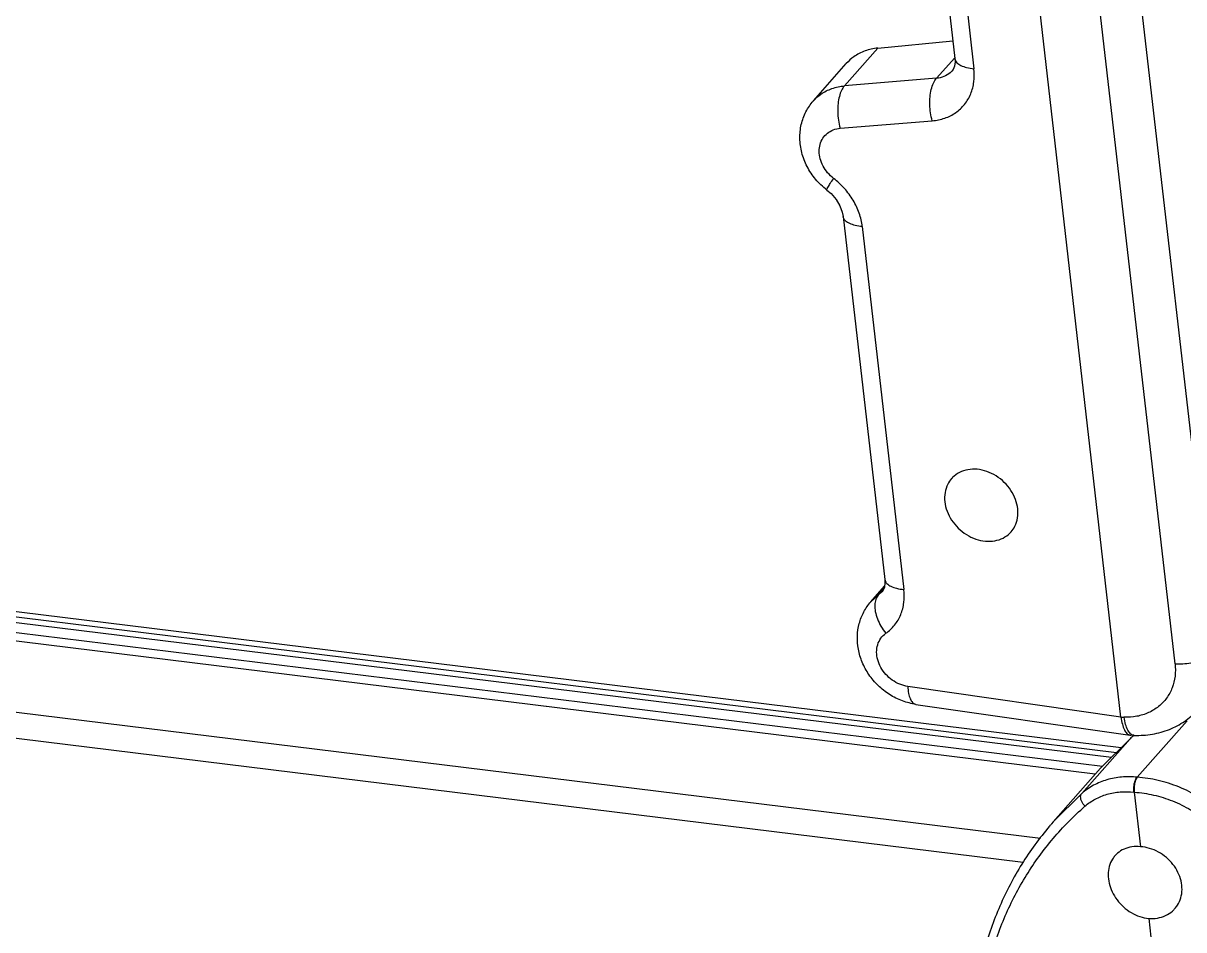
# Model space of a CAD drawing. Header units: millimetres. Extents: x -1995 to -555, y 489 to 1011.
# Drawn here: x -891.3 to -854.98, y 693.58 to 721.96 of the extents above; entities that cross this region are included whole.
import ezdxf

# ---------------------------------------------------------------- set-up
doc = ezdxf.new("R2010")
doc.units = ezdxf.units.MM

msp = doc.modelspace()

# ---------------------------------------------------------------- linework, layer by layer
at = {"color": 7, "linetype": 'Continuous'}
for p, q in [((-856.9470386614414, 700.2392574307027), (-860.9711670775414, 735.2966312735026)), ((-857.7995362121414, 735.4625173684027), (-853.9890721134416, 702.2665428341026)), ((-855.2560612223415, 701.9098365197027), (-859.0665862625415, 735.1063419632027)), ((-863.5503956261414, 733.0810749462026), (-862.1462722367414, 720.8486424508027)), ((-862.9531552701415, 732.7653674559027), (-861.5490165704414, 720.5328017340026)), ((-864.5576070880416, 721.1759346202026), (-862.2101312481416, 721.4049689406025)), ((-864.5576070880416, 721.1759346202026), (-865.5992564827416, 719.9946574956026)), ((-866.5731619367416, 719.5242555022027), (-865.5427494531414, 720.6927894656027)), ((-862.7188437265415, 720.2313727112027), (-862.1495276230414, 720.8770027026027)), ((-862.2375246457416, 720.4601711114027), (-862.2378646353416, 720.4597858506028)), ((-862.7188437265415, 720.2313727112027), (-865.5992564827416, 719.9946574956026)), ((-1021.869390914942, 719.5970489011025), (-856.9377090147414, 699.2890085353025)), ((-1021.430013134242, 719.3705166062026), (-857.0912138541414, 699.1354778859026)), ((-1021.277946145942, 719.1783439476027), (-857.2456240147415, 698.9810417631026)), ((-1021.140368417741, 718.8484295709026), (-857.5242449920415, 698.7023739390025)), ((-865.7341392397416, 718.6661556091027), (-862.8539086012415, 718.9028557609028)), ((-857.7505082292414, 698.4538273589027), (-1020.834524895642, 718.5343646779025)), ((-859.4613065559415, 696.4367592338027), (-1020.645373398341, 716.2833557036025)), ((-865.6413239789415, 715.9075784329026), (-864.3374168226414, 704.5482089711028)), ((-865.0440697954414, 715.5917504349028), (-863.7401674940415, 704.2324234686026)), ((-860.0101270423415, 695.6916326502027), (-1019.746118076142, 715.3599275248026)), ((-864.7739804640414, 703.8501881206026), (-864.3479611732414, 704.3333131005026)), ((-864.4291629669415, 704.1591782480026), (-864.7738750308415, 703.8503076760027)), ((-864.3783333534416, 704.2441702429027), (-864.5428390447414, 704.0576134121026)), ((-864.4286781423416, 704.1597274362026), (-864.4291629669415, 704.1591782480026)), ((-864.7739673251415, 703.8502030206026), (-864.7738750308415, 703.8503076760027)), ((-856.9468775549415, 700.2378539039026), (-863.6195790743416, 701.1987973212027)), ((-863.3659794043415, 700.6388205324025), (-856.6586372462416, 699.6733625070027)), ((-856.9470386614414, 700.2392574307027), (-856.8543155125415, 700.2334365934026)), ((-856.4369251854414, 698.3568320914027), (-854.8779925274414, 700.1247316332027)), ((-858.1729022624415, 697.8516581828027), (-856.6639875448416, 699.5628351371025)), ((-856.6637615355414, 699.5630020754026), (-857.5849208030415, 698.6416879261027)), ((-856.6585355638415, 699.6733478715026), (-856.6425735665416, 699.6719351171026)), ((-856.5350359429415, 699.6683415897027), (-856.6422505063415, 699.6719240039025)), ((-859.0645095361415, 696.9636909528027), (-857.5844753215415, 698.6421161217028)), ((-858.1729025920415, 697.8516578098025), (-859.0643923239415, 696.9638238767026)), ((-856.5339770190415, 697.8911895174027), (-856.5450701994414, 697.8923228190025)), ((-856.5339770190415, 697.8911895174027), (-856.3379197058416, 696.1831787843026)), ((-856.5239570721415, 697.8905171413027), (-856.5339768425415, 697.8911879791027)), ((-859.0643923239415, 696.9638238767026), (-859.1184057999415, 696.9020465295026)), ((-856.0799783116415, 693.9360467475027), (-854.3570509226415, 678.9262599481027))]:
    msp.add_line(p, q, dxfattribs=at)
for points in [[(-862.1462675660414, 720.8485075203026), (-862.1414230101416, 720.7428390249025), (-862.1603105767415, 720.6089599231026), (-862.2021696094414, 720.5087205558026), (-862.2379165624416, 720.4597315357026)], [(-866.1514908586414, 716.7343060818026), (-866.0217526979416, 716.6220899728027), (-865.8627946194415, 716.4391380539026), (-865.7433893322416, 716.2419906575027), (-865.6678909067414, 716.0437238011026), (-865.6413273797416, 715.9076046470026)], [(-864.3373995451416, 704.5480554873026), (-864.3325657469416, 704.4424854855025), (-864.3514599401415, 704.3085025674028), (-864.3933431128414, 704.2082383462026), (-864.4291548238416, 704.1591875656028)]]:
    msp.add_lwpolyline(points, dxfattribs=at)
for centre, radius, start, end in [((-855.2788638311415, 697.9940589291026), 2.092731289, 129.2375662705032, 131.434671540303), ((-855.2584997882416, 697.9691213150028), 2.1249272334, 126.9249307747035, 129.2375282671987)]:
    msp.add_arc(centre, radius, start, end, dxfattribs=at)
for points, start_tangent, end_tangent in [([(-864.5572983928414, 721.1759647384025), (-864.9575303132415, 721.0866784397027), (-865.3057697391414, 720.9055515102026), (-865.5430336608415, 720.6924628392027)], (-0.9952741304890382, -0.09710512437193457), (-0.6614677563758893, -0.7499736043855459)), ([(-862.1459623019414, 720.8485109424026), (-862.1408012334414, 720.8206092697027), (-862.0802662516414, 720.7210595887026), (-861.9566589677415, 720.6352012825026), (-861.7764882850415, 720.5707360943026), (-861.5490257023414, 720.5328812915026)], (0.1047854501951593, -0.9944948513830516), (0.9956882366557599, -0.09276279095275104)), ([(-862.8539086012415, 718.9028557609028), (-862.4608855835415, 718.9850274078027), (-862.1181556305414, 719.1596421862026), (-861.8433881363414, 719.4169856423026), (-861.6508296424415, 719.7434164147027), (-861.5507561804416, 720.1219547591028), (-861.5490165704414, 720.5328017340026)], (0.9966304078733325, 0.08202335095712276), (-0.1140471150146424, 0.9934753421987066)), ([(-862.2379149307415, 720.4598302105027), (-862.2948474562415, 720.4028394676026), (-862.4878243025414, 720.2842310351026), (-862.7188300636415, 720.2313744161025)], (-0.6614667646353447, -0.7499744790876884), (-0.9972474736431427, -0.07414496822016606)), ([(-866.5730989368415, 719.5242983616027), (-866.3365487761414, 719.7355317326027), (-865.9925474098416, 719.9112105833027), (-865.5992564870414, 719.9946574908028)], (0.6617547525320582, 0.7497203795424229), (0.9963194541459414, 0.08571782364440701)), ([(-865.5992564465414, 719.9946575473026), (-865.6923558958415, 719.8528063761026), (-865.7596071906414, 719.6670826714027), (-865.8007204553414, 719.4412234584025), (-865.8115030671415, 719.1865814887027), (-865.7893730001415, 718.9224901726026), (-865.7342682642416, 718.6661450058026)], (-0.6747588231799667, -0.7380382988306139), (0.2775521776184913, -0.9607105644777898)), ([(-862.8538424791416, 718.9028611947027), (-862.9074751852415, 719.1493694752027), (-862.9304382565415, 719.3994384896026), (-862.9231898683415, 719.6494512847026), (-862.8842560435414, 719.8840136880027), (-862.8150679654414, 720.0829720932026), (-862.7188306614414, 720.2313737362025)], (-0.2775521776068899, 0.9607105644811416), (0.6747588231820472, 0.7380382988287119)), ([(-866.1514940973416, 716.7343076330027), (-866.5031738557416, 717.0710312811026), (-866.7695976216414, 717.4708214609026), (-866.9359212786414, 717.9068764877026), (-866.9960241209415, 718.3524799216026), (-866.9508068028415, 718.7849519619027), (-866.8053147774415, 719.1837918891025), (-866.5731067835416, 719.5243335137026)], (-0.7934912156421094, 0.6085817042097205), (0.6614253002976478, 0.7500110480027389)), ([(-865.9391424568414, 717.0979955411027), (-866.1264957511414, 717.2758892147027), (-866.2700007208414, 717.4859329881027), (-866.3605475863415, 717.7141491194026), (-866.3924572478415, 717.9455291375026), (-866.3637884315415, 718.1649904517027), (-866.2764106460415, 718.3582122727026), (-866.1358899141414, 718.5125124662026), (-865.9512125036415, 718.6175719532026), (-865.7341392397416, 718.6661556091027)], (-0.7934938548664224, 0.6085782630765129), (0.9966517548054686, 0.08176355938423986)), ([(-866.1465731836415, 716.7379232786026), (-866.1521877329415, 716.7498149577026), (-866.1205128909414, 716.8178079029027), (-866.0485271335415, 716.9357044332027), (-865.9391338729415, 717.0980045908026)], (-0.5921062466527902, 0.8058599088394615), (0.5710462254479652, 0.8209179060062167)), ([(-865.0440697954414, 715.5917504349028), (-865.1402991702414, 716.0093146572027), (-865.3290392855415, 716.4137094502026), (-865.6001738627415, 716.7832091202027), (-865.9391424568414, 717.0979955411027)], (-0.1140237693865779, 0.9934780219083242), (-0.7934879342943538, 0.6085859825277602)), ([(-865.0440670897415, 715.5917268641025), (-865.2639275804415, 715.6276870107027), (-865.4377996662415, 715.6873386699027), (-865.5643174065415, 715.7692427739026), (-865.6328971038415, 715.8698353381027), (-865.6407856273415, 715.9073631922025)], (-0.9956882366558734, 0.09276279095153156), (-0.1053079567008494, 0.9944396584285505)), ([(-861.4480442101415, 707.9939914183027), (-861.7395721455414, 707.9831153081026), (-862.0021152266415, 707.8960948707028), (-862.2172562931414, 707.7395974481027), (-862.2503432658414, 707.7042171988027)], (-0.9956882366530514, 0.09276279098182215), (-0.6610800141366551, -0.7503154102836221)), ([(-860.3877904180415, 706.0365172553026), (-860.2674833973415, 706.2151422146027), (-860.1844082437415, 706.4742296143028), (-860.1779971610415, 706.7596854739026), (-860.2484248598414, 707.0523680905027), (-860.3913959948416, 707.3335325646027), (-860.5976607197415, 707.5838520532026), (-860.8556398698415, 707.7873503692027), (-861.1465983254416, 707.9275932953027), (-861.4480442101415, 707.9939914183027)], (0.6610800043984102, 0.7503154188636922), (-0.995688236651927, 0.09276279099389044)), ([(-862.2503432658414, 707.7042171988027), (-862.3706502910416, 707.5255922364028), (-862.4537254466416, 707.2665048348027), (-862.4601365297415, 706.9810489726027), (-862.3897088300414, 706.6883663533027), (-862.2467376926415, 706.4072018768026), (-862.0404729644415, 706.1568823868025), (-861.7824938103415, 705.9533840708026), (-861.4915353509414, 705.8131411464027), (-861.1900894599414, 705.7467430261028)], (-0.661080014130969, -0.7503154102886319), (0.9956882366533613, -0.09276279097849623)), ([(-861.1900894599414, 705.7467430261028), (-860.8985615316415, 705.7576191403026), (-860.6360184547416, 705.8446395802026), (-860.4208773922414, 706.0011370036026), (-860.3877904180415, 706.0365172553026)], (0.995688236648765, -0.09276279102783204), (0.6610800044098095, 0.7503154188536487)), ([(-864.3371047219416, 704.5480573171027), (-864.3319473929414, 704.5201814673027), (-864.2714072093415, 704.4206224194028), (-864.1478001441415, 704.3347661089025), (-863.9676367047414, 704.2703035834026), (-863.7401702883415, 704.2324478119027)], (0.1048867494800182, -0.994484172716447), (0.9956882366509735, -0.09276279100412663)), ([(-864.5428423887415, 704.0576179439028), (-864.6215636641414, 703.9197020174025), (-864.6523624026415, 703.7463221973027), (-864.6359728059415, 703.5408787965026), (-864.5704398680414, 703.3138952559026), (-864.4583815246415, 703.0826411780027), (-864.3050523272416, 702.8622097999026)], (-0.6647603025917556, -0.7470567181266211), (0.63310314275398, -0.7740674457920534)), ([(-864.3050597255415, 702.8621971981025), (-864.0318097595414, 703.1199454501026), (-863.8405578200416, 703.4463670915026), (-863.7415792568415, 703.8239567051027), (-863.7401674940415, 704.2324234686026)], (0.8171060150884834, 0.5764874327391876), (-0.1140525067788674, 0.9934747232302674)), ([(-863.3659636609416, 700.6388432961027), (-863.7882152653415, 700.7470508006028), (-864.1908276034414, 700.9473906583027), (-864.5459984283416, 701.2272636041026), (-864.8346256943414, 701.5692878421027), (-865.0446733154415, 701.9566154818027), (-865.1654058141414, 702.3634335235025), (-865.1959142405415, 702.7725890666026), (-865.1372852277416, 703.1686145116026), (-864.9955814087416, 703.5299002648027), (-864.7738614636414, 703.8503264770026)], (-0.9898106495059903, 0.1423898806956796), (0.6615589177575676, 0.7498931912848895)), ([(-863.6195790743416, 701.1987973212027), (-863.8687320253416, 701.2673878846027), (-864.1027660700415, 701.3964871157026), (-864.3049724891414, 701.5763274531026), (-864.4608755430415, 701.7936340379025), (-864.5593541161415, 702.0326407092026), (-864.5932951080415, 702.2760876022027), (-864.5600737999414, 702.5063861169027), (-864.4617626000415, 702.7067121075025), (-864.3050597255415, 702.8621971981025)], (-0.9898198374093987, 0.1423259971713938), (0.8170983193614698, 0.5764983404110211)), ([(-855.2561221626415, 701.9103674186027), (-855.0091550785414, 701.9086869299027), (-854.7642026096414, 701.9339488537026), (-854.5241659120416, 701.9851350282025), (-854.3034458158415, 702.0608434651027), (-854.1205874547416, 702.1564112286027), (-853.9890721122415, 702.2665428238025)], (0.9977662606378257, -0.06680186474051901), (0.6613881439930236, 0.7500438140438621)), ([(-855.2560612223415, 701.9098365197027), (-855.2561713942414, 701.5201698659026), (-855.3458806956414, 701.1565544720025), (-855.5200672120416, 700.8359326380026), (-855.7702841579414, 700.5727377167026), (-856.0850734942414, 700.3790220398026), (-856.4503106745415, 700.2640942917027), (-856.8543155125415, 700.2334365934026)], (0.1137182596953849, -0.9935130383703342), (-0.9994315330189799, 0.03371365906174656)), ([(-863.6197223893414, 701.1985821820027), (-863.5920411269415, 700.9828495773028), (-863.5415487266414, 700.8156522507026), (-863.4695544640415, 700.6983433919028), (-863.3816731291415, 700.6419648958027)], (0.06191866987898289, -0.9980811982601505), (0.9692937850949885, -0.2459055879320969)), ([(-863.3816731291415, 700.6419648958027), (-863.3791315955414, 700.6413476265026), (-863.3660334041415, 700.6390055635026)], (0.9692937845513437, -0.2459055900749984), (0.991920710099136, -0.1268593901783632)), ([(-856.5350727266414, 699.6683961724026), (-855.9626659277415, 699.7068283322027), (-855.4316482973416, 699.8560948811026), (-854.9575780681414, 700.1072288917027), (-854.5559690290415, 700.4490806693026), (-854.5040602473414, 700.5060192560028)], (0.9994348893755894, -0.0336140134289763), (0.6616489992271605, 0.7498137114121727)), ([(-856.9469069734414, 700.2380939523026), (-856.9041675459416, 700.0179081988027), (-856.8407433512416, 699.8441309974027), (-856.7604341796414, 699.7280318147026), (-856.6665423222414, 699.6747275759027), (-856.6585229126415, 699.6734457960027)], (0.1291272864155678, -0.9916280269853975), (0.9917575288281388, -0.1281288570646891)), ([(-856.6467669690414, 699.7196432246027), (-856.7311745336415, 699.8343806265026), (-856.8005619886414, 700.0088327002026), (-856.8495799778416, 700.2341251743027)], (-0.7411360542992635, 0.6713548607239834), (-0.1489199409777304, 0.9888492560442109)), ([(-856.5350708247415, 699.6686656982025), (-856.5547254215414, 699.6704091430025), (-856.6467669690414, 699.7196432246027)], (-0.9998728566786496, 0.01594586081955941), (-0.7411360542177927, 0.6713548608139224)), ([(-856.4369244517416, 698.3568329235028), (-856.9257545105415, 698.3614831906026), (-857.3880549335415, 698.2764405881027), (-857.8084149402416, 698.1045763992025), (-858.1729022624415, 697.8516581828027)], (-0.9950288461217827, 0.09958712459727993), (-0.7525595440203421, -0.6585242081380875)), ([(-856.5450421656415, 697.8923247815027), (-856.5491533500415, 697.9965289844027), (-856.5393834728416, 698.1017455688026), (-856.5163114285415, 698.2037435652027), (-856.4811403454414, 698.2924017397028), (-856.4369262400414, 698.3568310768027)], (-0.1140387656829632, 0.9934763006340445), (0.6933708368007769, 0.7205809341595087)), ([(-856.4369262400414, 698.3568310768027), (-856.4763782316415, 698.2946389429027), (-856.5083761185415, 698.2078803894027), (-856.5298231432414, 698.1050127371026), (-856.5386584201415, 697.9959343761026), (-856.5339754604415, 697.8911760276027)], (-0.6616562996572812, -0.7498072693191459), (0.1140755223538453, -0.9934720807348829)), ([(-856.5225745715416, 697.8903101939026), (-856.5277781250416, 697.9947327760027), (-856.5210364874415, 698.1001887816027), (-856.5027977273414, 698.2025620546027), (-856.4739380663414, 698.2917149054027), (-856.4368450151414, 698.3567191014027)], (-0.1140508030184054, 0.993474918823247), (0.6268177129735113, 0.779165935281219)), ([(-852.2992752599414, 694.5061896648027), (-852.4274679590415, 695.1342140242026), (-852.6649129137415, 695.7510129572025), (-853.0044231919414, 696.3378020724027), (-853.4356946665414, 696.8767248303026), (-853.9456311726415, 697.3513915514026), (-854.5187478802416, 697.7473709959028), (-855.1376458049415, 698.0526240734026), (-855.7835482702415, 698.2578646174026), (-856.4369251854414, 698.3568320914027)], (-0.1141886126608141, 0.9934590886083828), (-0.9976749716921711, 0.06815167539412205)), ([(-858.0757173148415, 697.4492220541025), (-858.1412263548414, 697.5341169380027), (-858.1858279798414, 697.6222918422026), (-858.2080788020414, 697.7102581973026), (-858.2042369075416, 697.7897866062027), (-858.1729373650414, 697.8516186599028)], (-0.680814416940522, 0.7324559575059357), (0.6645697756223642, 0.7472262129564518)), ([(-858.0755192457414, 697.4493649201028), (-857.7542203855414, 697.6720022573026), (-857.3835209427416, 697.8230359169025), (-856.9759430814415, 697.8972960873026), (-856.5450701994414, 697.8923228190025)], (0.752796003494212, 0.658253885004215), (0.9948169368868641, -0.1016821620690542)), ([(-856.5239570721415, 697.8905171413027), (-855.9251103675415, 697.8008647768025), (-855.3350395243415, 697.6143798931026), (-854.7700612286415, 697.3367559543027), (-854.2470882473415, 696.9765228659027), (-853.7817298451414, 696.5445535777027), (-853.3879365958414, 696.0537965128027), (-853.0775886121414, 695.5188934649026), (-852.8602042927414, 694.9558473446026), (-852.7429009284415, 694.3828928285026)], (0.9977877915676561, -0.0664794930677133), (0.1143772156462218, -0.9934373923609973)), ([(-861.3725218902414, 688.0854665034027), (-861.4579735046414, 689.6543348225026), (-861.3508335115414, 691.1810329111028), (-861.0526724490414, 692.6435186380025), (-860.5677909970414, 694.0206740936027), (-859.9031901815415, 695.2926150342026), (-859.0684699003416, 696.4409790870026), (-858.0755192457414, 697.4493649201028)], (-0.1139620832412703, 0.9934850998295395), (0.7528174432346101, 0.6582293651621026)), ([(-859.1191257849414, 696.9013240145026), (-859.1866328036415, 696.8226312610026), (-860.0492890518415, 695.6384628887027), (-860.7374480742415, 694.3264300077027), (-861.2407357641414, 692.9049297218027), (-861.5511903932415, 691.3943239020026), (-861.6636464007415, 689.8166919058027), (-861.5760219814415, 688.1954518540027)], (-0.6551044526543461, -0.7555383220674182), (0.1139633424990145, -0.993484955380026)), ([(-856.3379197058416, 696.1831787843026), (-856.6055442469415, 696.1782856192027), (-856.8499231490414, 696.1081745051027), (-857.0566102999414, 695.9772720894026), (-857.1342216092414, 695.9003271834027)], (-0.9948219594008103, 0.1016330118314559), (-0.6611230875228532, -0.7502774574410788)), ([(-855.2590854765415, 694.2467768615026), (-855.1773993425415, 694.3556025474028), (-855.0741341989415, 694.5859518465028), (-855.0365099746414, 694.8438000569028), (-855.0665848163414, 695.1134465902027), (-855.1625522389415, 695.3802114710026), (-855.3192348093414, 695.6289251809027), (-855.5274366981414, 695.8446534366027), (-855.7776800945414, 696.0163035345028), (-856.0537841255414, 696.1315439239025), (-856.3379197058416, 696.1831787848026)], (0.6611658921582926, 0.750239737048451), (-0.9977662606390398, 0.06680186472238257)), ([(-857.1342216092414, 695.9003271834027), (-857.2132092809416, 695.7945703707027), (-857.3127514190414, 695.5684431264027), (-857.3484461506414, 695.3127830478026), (-857.3183461346414, 695.0431650647025), (-857.2242543709415, 694.7742731045026), (-857.0712496631415, 694.5213885357026), (-856.8683130940415, 694.2996891734027), (-856.6246869775414, 694.1205347853025), (-856.3561283703416, 693.9967375479026), (-856.0799783116415, 693.9360467475027)], (-0.6611230874935882, -0.7502774574668662), (0.9948219594002754, -0.1016330118366913)), ([(-856.0799783116415, 693.9360467470027), (-855.8043978352416, 693.9499622961026), (-855.5525305135416, 694.0285656110026), (-855.3392660868415, 694.1669269501027), (-855.2590854765415, 694.2467768615026)], (0.9977662606423509, -0.06680186467292924), (0.6611658921353742, 0.7502397370686484))]:
    msp.add_spline(points, degree=3, dxfattribs=dict(at, start_tangent=start_tangent, end_tangent=end_tangent))

doc.saveas('drawing.dxf')
